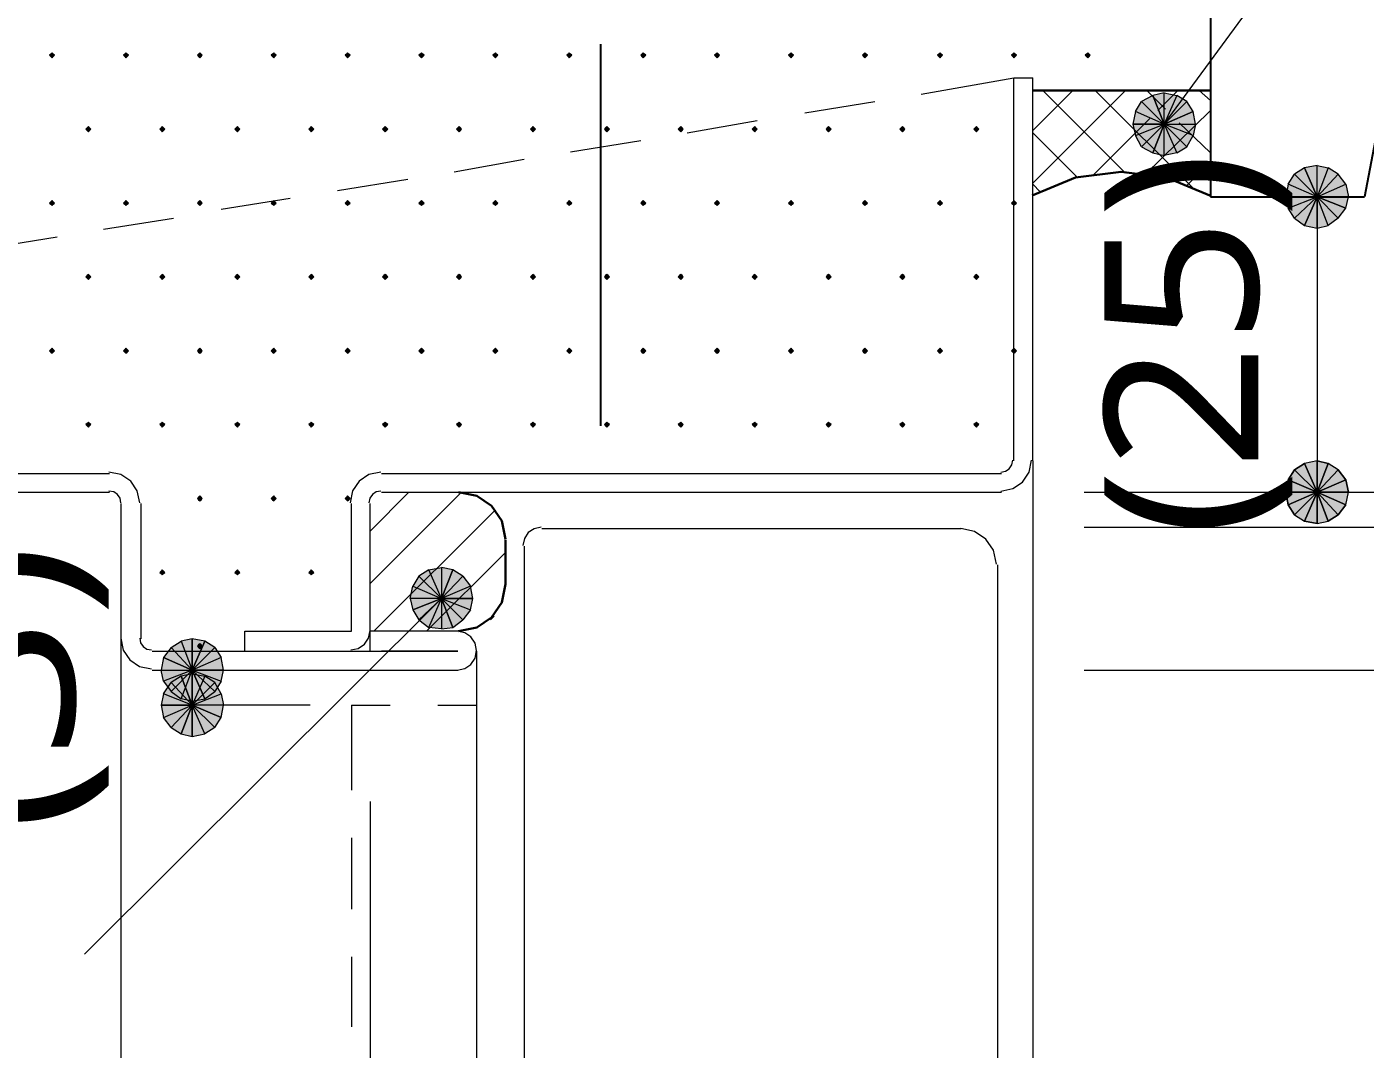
# Model space of a CAD drawing. Header units: millimetres. Extents: x 0 to 420, y 0 to 297.
# Drawn here: x 144.5 to 167.12, y 123.68 to 140.97 of the extents above; entities that cross this region are included whole.
import ezdxf
from ezdxf.enums import TextEntityAlignment as Align

# ---------------------------------------------------------------- set-up
doc = ezdxf.new("R2010")
doc.units = ezdxf.units.MM
doc.styles.add('kst32b', font='NotoSansJP-Variable.ttf')

msp = doc.modelspace()

# ---------------------------------------------------------------- hatches: boundary and pattern name
for points in [[(144.928, 140.525), (144.907, 140.504), (144.886, 140.483), (144.907, 140.462), (144.928, 140.441), (144.949, 140.462), (144.971, 140.483), (144.949, 140.504), (144.928, 140.525)], [(146.177, 140.525), (146.156, 140.504), (146.135, 140.483), (146.156, 140.462), (146.177, 140.441), (146.198, 140.462), (146.219, 140.483), (146.198, 140.504), (146.177, 140.525)], [(147.426, 140.525), (147.405, 140.504), (147.384, 140.483), (147.405, 140.462), (147.426, 140.441), (147.447, 140.462), (147.468, 140.483), (147.447, 140.504), (147.426, 140.525)], [(148.675, 140.525), (148.654, 140.504), (148.632, 140.483), (148.654, 140.462), (148.675, 140.441), (148.696, 140.462), (148.717, 140.483), (148.696, 140.504), (148.675, 140.525)], [(149.924, 140.525), (149.902, 140.504), (149.881, 140.483), (149.902, 140.462), (149.924, 140.441), (149.945, 140.462), (149.966, 140.483), (149.945, 140.504), (149.924, 140.525)], [(151.172, 140.525), (151.151, 140.504), (151.13, 140.483), (151.151, 140.462), (151.172, 140.441), (151.194, 140.462), (151.215, 140.483), (151.194, 140.504), (151.172, 140.525)], [(152.421, 140.525), (152.4, 140.504), (152.379, 140.483), (152.4, 140.462), (152.421, 140.441), (152.442, 140.462), (152.463, 140.483), (152.442, 140.504), (152.421, 140.525)], [(153.67, 140.525), (153.649, 140.504), (153.628, 140.483), (153.649, 140.462), (153.67, 140.441), (153.691, 140.462), (153.712, 140.483), (153.691, 140.504), (153.67, 140.525)], [(154.919, 140.525), (154.898, 140.504), (154.877, 140.483), (154.898, 140.462), (154.919, 140.441), (154.94, 140.462), (154.961, 140.483), (154.94, 140.504), (154.919, 140.525)], [(156.168, 140.525), (156.146, 140.504), (156.125, 140.483), (156.146, 140.462), (156.168, 140.441), (156.189, 140.462), (156.21, 140.483), (156.189, 140.504), (156.168, 140.525)], [(157.417, 140.525), (157.395, 140.504), (157.374, 140.483), (157.395, 140.462), (157.417, 140.441), (157.438, 140.462), (157.459, 140.483), (157.438, 140.504), (157.417, 140.525)], [(158.665, 140.525), (158.644, 140.504), (158.623, 140.483), (158.644, 140.462), (158.665, 140.441), (158.687, 140.462), (158.708, 140.483), (158.687, 140.504), (158.665, 140.525)], [(159.935, 140.525), (159.914, 140.504), (159.893, 140.483), (159.914, 140.462), (159.935, 140.441), (159.957, 140.462), (159.978, 140.483), (159.957, 140.504), (159.935, 140.525)], [(161.184, 140.525), (161.163, 140.504), (161.142, 140.483), (161.163, 140.462), (161.184, 140.441), (161.205, 140.462), (161.227, 140.483), (161.205, 140.504), (161.184, 140.525)], [(162.433, 140.525), (162.412, 140.504), (162.391, 140.483), (162.412, 140.462), (162.433, 140.441), (162.454, 140.462), (162.475, 140.483), (162.454, 140.504), (162.433, 140.525)], [(164.211, 139.531), (164.105, 139.7), (163.724, 139.319), (164.211, 139.531)], [(145.542, 139.277), (145.521, 139.255), (145.5, 139.234), (145.521, 139.213), (145.542, 139.192), (145.563, 139.213), (145.584, 139.234), (145.563, 139.255), (145.542, 139.277)], [(146.791, 139.277), (146.77, 139.255), (146.749, 139.234), (146.77, 139.213), (146.791, 139.192), (146.812, 139.213), (146.833, 139.234), (146.812, 139.255), (146.791, 139.277)], [(148.061, 139.277), (148.04, 139.255), (148.019, 139.234), (148.04, 139.213), (148.061, 139.192), (148.082, 139.213), (148.103, 139.234), (148.082, 139.255), (148.061, 139.277)], [(149.31, 139.277), (149.288, 139.255), (149.267, 139.234), (149.288, 139.213), (149.31, 139.192), (149.331, 139.213), (149.352, 139.234), (149.331, 139.255), (149.31, 139.277)], [(150.559, 139.277), (150.537, 139.255), (150.516, 139.234), (150.537, 139.213), (150.559, 139.192), (150.58, 139.213), (150.601, 139.234), (150.58, 139.255), (150.559, 139.277)], [(151.807, 139.277), (151.786, 139.255), (151.765, 139.234), (151.786, 139.213), (151.807, 139.192), (151.829, 139.213), (151.85, 139.234), (151.829, 139.255), (151.807, 139.277)], [(153.056, 139.277), (153.035, 139.255), (153.014, 139.234), (153.035, 139.213), (153.056, 139.192), (153.077, 139.213), (153.099, 139.234), (153.077, 139.255), (153.056, 139.277)], [(154.305, 139.277), (154.284, 139.255), (154.263, 139.234), (154.284, 139.213), (154.305, 139.192), (154.326, 139.213), (154.347, 139.234), (154.326, 139.255), (154.305, 139.277)], [(155.554, 139.277), (155.533, 139.255), (155.512, 139.234), (155.533, 139.213), (155.554, 139.192), (155.575, 139.213), (155.596, 139.234), (155.575, 139.255), (155.554, 139.277)], [(156.803, 139.277), (156.782, 139.255), (156.76, 139.234), (156.782, 139.213), (156.803, 139.192), (156.824, 139.213), (156.845, 139.234), (156.824, 139.255), (156.803, 139.277)], [(158.052, 139.277), (158.03, 139.255), (158.009, 139.234), (158.03, 139.213), (158.052, 139.192), (158.073, 139.213), (158.094, 139.234), (158.073, 139.255), (158.052, 139.277)], [(159.3, 139.277), (159.279, 139.255), (159.258, 139.234), (159.279, 139.213), (159.3, 139.192), (159.321, 139.213), (159.343, 139.234), (159.321, 139.255), (159.3, 139.277)], [(160.549, 139.277), (160.528, 139.255), (160.507, 139.234), (160.528, 139.213), (160.549, 139.192), (160.57, 139.213), (160.592, 139.234), (160.57, 139.255), (160.549, 139.277)], [(144.928, 138.028), (144.907, 138.007), (144.886, 137.985), (144.907, 137.964), (144.928, 137.943), (144.949, 137.964), (144.971, 137.985), (144.949, 138.007), (144.928, 138.028)], [(146.177, 138.028), (146.156, 138.007), (146.135, 137.985), (146.156, 137.964), (146.177, 137.943), (146.198, 137.964), (146.219, 137.985), (146.198, 138.007), (146.177, 138.028)], [(147.426, 138.028), (147.405, 138.007), (147.384, 137.985), (147.405, 137.964), (147.426, 137.943), (147.447, 137.964), (147.468, 137.985), (147.447, 138.007), (147.426, 138.028)], [(148.675, 138.028), (148.654, 138.007), (148.632, 137.985), (148.654, 137.964), (148.675, 137.943), (148.696, 137.964), (148.717, 137.985), (148.696, 138.007), (148.675, 138.028)], [(149.924, 138.028), (149.902, 138.007), (149.881, 137.985), (149.902, 137.964), (149.924, 137.943), (149.945, 137.964), (149.966, 137.985), (149.945, 138.007), (149.924, 138.028)], [(151.172, 138.028), (151.151, 138.007), (151.13, 137.985), (151.151, 137.964), (151.172, 137.943), (151.194, 137.964), (151.215, 137.985), (151.194, 138.007), (151.172, 138.028)], [(152.421, 138.028), (152.4, 138.007), (152.379, 137.985), (152.4, 137.964), (152.421, 137.943), (152.442, 137.964), (152.463, 137.985), (152.442, 138.007), (152.421, 138.028)], [(153.67, 138.028), (153.649, 138.007), (153.628, 137.985), (153.649, 137.964), (153.67, 137.943), (153.691, 137.964), (153.712, 137.985), (153.691, 138.007), (153.67, 138.028)], [(154.919, 138.028), (154.898, 138.007), (154.877, 137.985), (154.898, 137.964), (154.919, 137.943), (154.94, 137.964), (154.961, 137.985), (154.94, 138.007), (154.919, 138.028)], [(156.168, 138.028), (156.146, 138.007), (156.125, 137.985), (156.146, 137.964), (156.168, 137.943), (156.189, 137.964), (156.21, 137.985), (156.189, 138.007), (156.168, 138.028)], [(157.417, 138.028), (157.395, 138.007), (157.374, 137.985), (157.395, 137.964), (157.417, 137.943), (157.438, 137.964), (157.459, 137.985), (157.438, 138.007), (157.417, 138.028)], [(158.665, 138.028), (158.644, 138.007), (158.623, 137.985), (158.644, 137.964), (158.665, 137.943), (158.687, 137.964), (158.708, 137.985), (158.687, 138.007), (158.665, 138.028)], [(159.935, 138.028), (159.914, 138.007), (159.893, 137.985), (159.914, 137.964), (159.935, 137.943), (159.957, 137.964), (159.978, 137.985), (159.957, 138.007), (159.935, 138.028)], [(161.184, 138.028), (161.163, 138.007), (161.142, 137.985), (161.163, 137.964), (161.184, 137.943), (161.205, 137.964), (161.227, 137.985), (161.205, 138.007), (161.184, 138.028)], [(166.095, 137.604), (166.307, 137.562), (166.307, 138.091), (166.095, 137.604)], [(145.542, 136.779), (145.521, 136.758), (145.5, 136.737), (145.521, 136.715), (145.542, 136.694), (145.563, 136.715), (145.584, 136.737), (145.563, 136.758), (145.542, 136.779)], [(146.791, 136.779), (146.77, 136.758), (146.749, 136.737), (146.77, 136.715), (146.791, 136.694), (146.812, 136.715), (146.833, 136.737), (146.812, 136.758), (146.791, 136.779)], [(148.061, 136.779), (148.04, 136.758), (148.019, 136.737), (148.04, 136.715), (148.061, 136.694), (148.082, 136.715), (148.103, 136.737), (148.082, 136.758), (148.061, 136.779)], [(149.31, 136.779), (149.288, 136.758), (149.267, 136.737), (149.288, 136.715), (149.31, 136.694), (149.331, 136.715), (149.352, 136.737), (149.331, 136.758), (149.31, 136.779)], [(150.559, 136.779), (150.537, 136.758), (150.516, 136.737), (150.537, 136.715), (150.559, 136.694), (150.58, 136.715), (150.601, 136.737), (150.58, 136.758), (150.559, 136.779)], [(151.807, 136.779), (151.786, 136.758), (151.765, 136.737), (151.786, 136.715), (151.807, 136.694), (151.829, 136.715), (151.85, 136.737), (151.829, 136.758), (151.807, 136.779)], [(153.056, 136.779), (153.035, 136.758), (153.014, 136.737), (153.035, 136.715), (153.056, 136.694), (153.077, 136.715), (153.099, 136.737), (153.077, 136.758), (153.056, 136.779)], [(154.305, 136.779), (154.284, 136.758), (154.263, 136.737), (154.284, 136.715), (154.305, 136.694), (154.326, 136.715), (154.347, 136.737), (154.326, 136.758), (154.305, 136.779)], [(155.554, 136.779), (155.533, 136.758), (155.512, 136.737), (155.533, 136.715), (155.554, 136.694), (155.575, 136.715), (155.596, 136.737), (155.575, 136.758), (155.554, 136.779)], [(156.803, 136.779), (156.782, 136.758), (156.76, 136.737), (156.782, 136.715), (156.803, 136.694), (156.824, 136.715), (156.845, 136.737), (156.824, 136.758), (156.803, 136.779)], [(158.052, 136.779), (158.03, 136.758), (158.009, 136.737), (158.03, 136.715), (158.052, 136.694), (158.073, 136.715), (158.094, 136.737), (158.073, 136.758), (158.052, 136.779)], [(159.3, 136.779), (159.279, 136.758), (159.258, 136.737), (159.279, 136.715), (159.3, 136.694), (159.321, 136.715), (159.343, 136.737), (159.321, 136.758), (159.3, 136.779)], [(160.549, 136.779), (160.528, 136.758), (160.507, 136.737), (160.528, 136.715), (160.549, 136.694), (160.57, 136.715), (160.592, 136.737), (160.57, 136.758), (160.549, 136.779)], [(144.928, 135.53), (144.907, 135.509), (144.886, 135.488), (144.907, 135.467), (144.928, 135.446), (144.949, 135.467), (144.971, 135.488), (144.949, 135.509), (144.928, 135.53)], [(146.177, 135.53), (146.156, 135.509), (146.135, 135.488), (146.156, 135.467), (146.177, 135.446), (146.198, 135.467), (146.219, 135.488), (146.198, 135.509), (146.177, 135.53)], [(147.426, 135.53), (147.405, 135.509), (147.384, 135.488), (147.405, 135.467), (147.426, 135.446), (147.447, 135.467), (147.468, 135.488), (147.447, 135.509), (147.426, 135.53)], [(148.675, 135.53), (148.654, 135.509), (148.632, 135.488), (148.654, 135.467), (148.675, 135.446), (148.696, 135.467), (148.717, 135.488), (148.696, 135.509), (148.675, 135.53)], [(149.924, 135.53), (149.902, 135.509), (149.881, 135.488), (149.902, 135.467), (149.924, 135.446), (149.945, 135.467), (149.966, 135.488), (149.945, 135.509), (149.924, 135.53)], [(151.172, 135.53), (151.151, 135.509), (151.13, 135.488), (151.151, 135.467), (151.172, 135.446), (151.194, 135.467), (151.215, 135.488), (151.194, 135.509), (151.172, 135.53)], [(152.421, 135.53), (152.4, 135.509), (152.379, 135.488), (152.4, 135.467), (152.421, 135.446), (152.442, 135.467), (152.463, 135.488), (152.442, 135.509), (152.421, 135.53)], [(153.67, 135.53), (153.649, 135.509), (153.628, 135.488), (153.649, 135.467), (153.67, 135.446), (153.691, 135.467), (153.712, 135.488), (153.691, 135.509), (153.67, 135.53)], [(154.919, 135.53), (154.898, 135.509), (154.877, 135.488), (154.898, 135.467), (154.919, 135.446), (154.94, 135.467), (154.961, 135.488), (154.94, 135.509), (154.919, 135.53)], [(156.168, 135.53), (156.146, 135.509), (156.125, 135.488), (156.146, 135.467), (156.168, 135.446), (156.189, 135.467), (156.21, 135.488), (156.189, 135.509), (156.168, 135.53)], [(157.417, 135.53), (157.395, 135.509), (157.374, 135.488), (157.395, 135.467), (157.417, 135.446), (157.438, 135.467), (157.459, 135.488), (157.438, 135.509), (157.417, 135.53)], [(158.665, 135.53), (158.644, 135.509), (158.623, 135.488), (158.644, 135.467), (158.665, 135.446), (158.687, 135.467), (158.708, 135.488), (158.687, 135.509), (158.665, 135.53)], [(159.935, 135.53), (159.914, 135.509), (159.893, 135.488), (159.914, 135.467), (159.935, 135.446), (159.957, 135.467), (159.978, 135.488), (159.957, 135.509), (159.935, 135.53)], [(161.184, 135.53), (161.163, 135.509), (161.142, 135.488), (161.163, 135.467), (161.184, 135.446), (161.205, 135.467), (161.227, 135.488), (161.205, 135.509), (161.184, 135.53)], [(145.542, 134.281), (145.521, 134.26), (145.5, 134.239), (145.521, 134.218), (145.542, 134.197), (145.563, 134.218), (145.584, 134.239), (145.563, 134.26), (145.542, 134.281)], [(146.791, 134.281), (146.77, 134.26), (146.749, 134.239), (146.77, 134.218), (146.791, 134.197), (146.812, 134.218), (146.833, 134.239), (146.812, 134.26), (146.791, 134.281)], [(148.061, 134.281), (148.04, 134.26), (148.019, 134.239), (148.04, 134.218), (148.061, 134.197), (148.082, 134.218), (148.103, 134.239), (148.082, 134.26), (148.061, 134.281)], [(149.31, 134.281), (149.288, 134.26), (149.267, 134.239), (149.288, 134.218), (149.31, 134.197), (149.331, 134.218), (149.352, 134.239), (149.331, 134.26), (149.31, 134.281)], [(150.559, 134.281), (150.537, 134.26), (150.516, 134.239), (150.537, 134.218), (150.559, 134.197), (150.58, 134.218), (150.601, 134.239), (150.58, 134.26), (150.559, 134.281)], [(151.807, 134.281), (151.786, 134.26), (151.765, 134.239), (151.786, 134.218), (151.807, 134.197), (151.829, 134.218), (151.85, 134.239), (151.829, 134.26), (151.807, 134.281)], [(153.056, 134.281), (153.035, 134.26), (153.014, 134.239), (153.035, 134.218), (153.056, 134.197), (153.077, 134.218), (153.099, 134.239), (153.077, 134.26), (153.056, 134.281)], [(154.305, 134.281), (154.284, 134.26), (154.263, 134.239), (154.284, 134.218), (154.305, 134.197), (154.326, 134.218), (154.347, 134.239), (154.326, 134.26), (154.305, 134.281)], [(155.554, 134.281), (155.533, 134.26), (155.512, 134.239), (155.533, 134.218), (155.554, 134.197), (155.575, 134.218), (155.596, 134.239), (155.575, 134.26), (155.554, 134.281)], [(156.803, 134.281), (156.782, 134.26), (156.76, 134.239), (156.782, 134.218), (156.803, 134.197), (156.824, 134.218), (156.845, 134.239), (156.824, 134.26), (156.803, 134.281)], [(158.052, 134.281), (158.03, 134.26), (158.009, 134.239), (158.03, 134.218), (158.052, 134.197), (158.073, 134.218), (158.094, 134.239), (158.073, 134.26), (158.052, 134.281)], [(159.3, 134.281), (159.279, 134.26), (159.258, 134.239), (159.279, 134.218), (159.3, 134.197), (159.321, 134.218), (159.343, 134.239), (159.321, 134.26), (159.3, 134.281)], [(160.549, 134.281), (160.528, 134.26), (160.507, 134.239), (160.528, 134.218), (160.549, 134.197), (160.57, 134.218), (160.592, 134.239), (160.57, 134.26), (160.549, 134.281)], [(166.497, 133.583), (166.307, 133.625), (166.307, 133.096), (166.497, 133.583)], [(147.426, 133.033), (147.405, 133.011), (147.384, 132.99), (147.405, 132.969), (147.426, 132.948), (147.447, 132.969), (147.468, 132.99), (147.447, 133.011), (147.426, 133.033)], [(148.675, 133.033), (148.654, 133.011), (148.632, 132.99), (148.654, 132.969), (148.675, 132.948), (148.696, 132.969), (148.717, 132.99), (148.696, 133.011), (148.675, 133.033)], [(149.924, 133.033), (149.902, 133.011), (149.881, 132.99), (149.902, 132.969), (149.924, 132.948), (149.945, 132.969), (149.966, 132.99), (149.945, 133.011), (149.924, 133.033)], [(166.095, 132.609), (166.307, 132.567), (166.307, 133.096), (166.095, 132.609)], [(146.791, 131.784), (146.77, 131.762), (146.749, 131.741), (146.77, 131.72), (146.791, 131.699), (146.812, 131.72), (146.833, 131.741), (146.812, 131.762), (146.791, 131.784)], [(148.061, 131.784), (148.04, 131.762), (148.019, 131.741), (148.04, 131.72), (148.061, 131.699), (148.082, 131.72), (148.103, 131.741), (148.082, 131.762), (148.061, 131.784)], [(149.31, 131.784), (149.288, 131.762), (149.267, 131.741), (149.288, 131.72), (149.31, 131.699), (149.331, 131.72), (149.352, 131.741), (149.331, 131.762), (149.31, 131.784)], [(151.024, 131.106), (151.13, 130.937), (151.511, 131.297), (151.024, 131.106)], [(147.511, 130.577), (147.299, 130.619), (147.299, 130.09), (147.511, 130.577)], [(147.426, 130.535), (147.405, 130.514), (147.384, 130.492), (147.405, 130.471), (147.426, 130.45), (147.447, 130.471), (147.468, 130.492), (147.447, 130.514), (147.426, 130.535)], [(147.108, 129.011), (147.299, 128.968), (147.299, 129.498), (147.108, 129.011)]]:
    msp.add_hatch(color=7).paths.add_polyline_path(points)
h = msp.add_hatch(color=7)
h.paths.add_polyline_path([(163.534, 139.806), (163.343, 139.7), (163.724, 139.319), (163.534, 139.806)])
h.paths.add_polyline_path([(163.343, 139.7), (163.724, 139.319), (163.237, 139.531), (163.343, 139.7)])
h.paths.add_polyline_path([(163.724, 139.319), (163.237, 139.531), (163.195, 139.319), (163.724, 139.319)])
h = msp.add_hatch(color=7)
h.paths.add_polyline_path([(164.105, 139.7), (163.936, 139.806), (163.724, 139.319), (164.105, 139.7)])
h.paths.add_polyline_path([(163.936, 139.806), (163.724, 139.319), (163.724, 139.848), (163.936, 139.806)])
h.paths.add_polyline_path([(163.724, 139.319), (163.724, 139.848), (163.534, 139.806), (163.724, 139.319)])
h = msp.add_hatch(color=7)
h.paths.add_polyline_path([(164.105, 138.938), (164.211, 139.129), (163.724, 139.319), (164.105, 138.938)])
h.paths.add_polyline_path([(164.211, 139.129), (163.724, 139.319), (164.253, 139.319), (164.211, 139.129)])
h.paths.add_polyline_path([(163.724, 139.319), (164.253, 139.319), (164.211, 139.531), (163.724, 139.319)])
h = msp.add_hatch(color=7)
h.paths.add_polyline_path([(163.195, 139.319), (163.237, 139.129), (163.724, 139.319), (163.195, 139.319)])
h.paths.add_polyline_path([(163.237, 139.129), (163.724, 139.319), (163.343, 138.938), (163.237, 139.129)])
h.paths.add_polyline_path([(163.724, 139.319), (163.343, 138.938), (163.534, 138.832), (163.724, 139.319)])
h = msp.add_hatch(color=7)
h.paths.add_polyline_path([(163.534, 138.832), (163.724, 138.79), (163.724, 139.319), (163.534, 138.832)])
h.paths.add_polyline_path([(163.724, 138.79), (163.724, 139.319), (163.936, 138.832), (163.724, 138.79)])
h.paths.add_polyline_path([(163.724, 139.319), (163.936, 138.832), (164.105, 138.938), (163.724, 139.319)])
h = msp.add_hatch(color=7)
h.paths.add_polyline_path([(166.095, 138.578), (165.926, 138.472), (166.307, 138.091), (166.095, 138.578)])
h.paths.add_polyline_path([(165.926, 138.472), (166.307, 138.091), (165.82, 138.303), (165.926, 138.472)])
h.paths.add_polyline_path([(166.307, 138.091), (165.82, 138.303), (165.777, 138.091), (166.307, 138.091)])
h = msp.add_hatch(color=7)
h.paths.add_polyline_path([(166.666, 138.472), (166.497, 138.578), (166.307, 138.091), (166.666, 138.472)])
h.paths.add_polyline_path([(166.497, 138.578), (166.307, 138.091), (166.307, 138.621), (166.497, 138.578)])
h.paths.add_polyline_path([(166.307, 138.091), (166.307, 138.621), (166.095, 138.578), (166.307, 138.091)])
h = msp.add_hatch(color=7)
h.paths.add_polyline_path([(166.793, 137.901), (166.836, 138.091), (166.307, 138.091), (166.793, 137.901)])
h.paths.add_polyline_path([(166.836, 138.091), (166.307, 138.091), (166.793, 138.303), (166.836, 138.091)])
h.paths.add_polyline_path([(166.307, 138.091), (166.793, 138.303), (166.666, 138.472), (166.307, 138.091)])
h = msp.add_hatch(color=7)
h.paths.add_polyline_path([(165.777, 138.091), (165.82, 137.901), (166.307, 138.091), (165.777, 138.091)])
h.paths.add_polyline_path([(165.82, 137.901), (166.307, 138.091), (165.926, 137.731), (165.82, 137.901)])
h.paths.add_polyline_path([(166.307, 138.091), (165.926, 137.731), (166.095, 137.604), (166.307, 138.091)])
h = msp.add_hatch(color=7)
h.paths.add_polyline_path([(166.307, 137.562), (166.497, 137.604), (166.307, 138.091), (166.307, 137.562)])
h.paths.add_polyline_path([(166.497, 137.604), (166.307, 138.091), (166.666, 137.731), (166.497, 137.604)])
h.paths.add_polyline_path([(166.307, 138.091), (166.666, 137.731), (166.793, 137.901), (166.307, 138.091)])
h = msp.add_hatch(color=7)
h.paths.add_polyline_path([(166.095, 133.583), (165.926, 133.477), (166.307, 133.096), (166.095, 133.583)])
h.paths.add_polyline_path([(165.926, 133.477), (166.307, 133.096), (165.82, 133.308), (165.926, 133.477)])
h.paths.add_polyline_path([(166.307, 133.096), (165.82, 133.308), (165.777, 133.096), (166.307, 133.096)])
h = msp.add_hatch(color=7)
h.paths.add_polyline_path([(166.307, 133.625), (166.095, 133.583), (166.307, 133.096), (166.307, 133.625)])
h.paths.add_polyline_path([(166.095, 133.583), (166.307, 133.096), (165.926, 133.477), (166.095, 133.583)])
h.paths.add_polyline_path([(166.307, 133.096), (165.926, 133.477), (165.82, 133.308), (166.307, 133.096)])
h = msp.add_hatch(color=7)
h.paths.add_polyline_path([(166.666, 133.477), (166.497, 133.583), (166.307, 133.096), (166.666, 133.477)])
h.paths.add_polyline_path([(166.497, 133.583), (166.307, 133.096), (166.307, 133.625), (166.497, 133.583)])
h.paths.add_polyline_path([(166.307, 133.096), (166.307, 133.625), (166.095, 133.583), (166.307, 133.096)])
h = msp.add_hatch(color=7)
h.paths.add_polyline_path([(166.836, 133.096), (166.793, 133.308), (166.307, 133.096), (166.836, 133.096)])
h.paths.add_polyline_path([(166.793, 133.308), (166.307, 133.096), (166.666, 133.477), (166.793, 133.308)])
h.paths.add_polyline_path([(166.307, 133.096), (166.666, 133.477), (166.497, 133.583), (166.307, 133.096)])
h = msp.add_hatch(color=7)
h.paths.add_polyline_path([(166.793, 132.884), (166.836, 133.096), (166.307, 133.096), (166.793, 132.884)])
h.paths.add_polyline_path([(166.836, 133.096), (166.307, 133.096), (166.793, 133.308), (166.836, 133.096)])
h.paths.add_polyline_path([(166.307, 133.096), (166.793, 133.308), (166.666, 133.477), (166.307, 133.096)])
h = msp.add_hatch(color=7)
h.paths.add_polyline_path([(165.82, 133.308), (165.777, 133.096), (166.307, 133.096), (165.82, 133.308)])
h.paths.add_polyline_path([(165.777, 133.096), (166.307, 133.096), (165.82, 132.884), (165.777, 133.096)])
h.paths.add_polyline_path([(166.307, 133.096), (165.82, 132.884), (165.926, 132.715), (166.307, 133.096)])
h = msp.add_hatch(color=7)
h.paths.add_polyline_path([(165.777, 133.096), (165.82, 132.884), (166.307, 133.096), (165.777, 133.096)])
h.paths.add_polyline_path([(165.82, 132.884), (166.307, 133.096), (165.926, 132.715), (165.82, 132.884)])
h.paths.add_polyline_path([(166.307, 133.096), (165.926, 132.715), (166.095, 132.609), (166.307, 133.096)])
h = msp.add_hatch(color=7)
h.paths.add_polyline_path([(165.926, 132.715), (166.095, 132.609), (166.307, 133.096), (165.926, 132.715)])
h.paths.add_polyline_path([(166.095, 132.609), (166.307, 133.096), (166.307, 132.567), (166.095, 132.609)])
h.paths.add_polyline_path([(166.307, 133.096), (166.307, 132.567), (166.497, 132.609), (166.307, 133.096)])
h = msp.add_hatch(color=7)
h.paths.add_polyline_path([(166.307, 132.567), (166.497, 132.609), (166.307, 133.096), (166.307, 132.567)])
h.paths.add_polyline_path([(166.497, 132.609), (166.307, 133.096), (166.666, 132.715), (166.497, 132.609)])
h.paths.add_polyline_path([(166.307, 133.096), (166.666, 132.715), (166.793, 132.884), (166.307, 133.096)])
h = msp.add_hatch(color=7)
h.paths.add_polyline_path([(166.497, 132.609), (166.666, 132.715), (166.307, 133.096), (166.497, 132.609)])
h.paths.add_polyline_path([(166.666, 132.715), (166.307, 133.096), (166.793, 132.884), (166.666, 132.715)])
h.paths.add_polyline_path([(166.307, 133.096), (166.793, 132.884), (166.836, 133.096), (166.307, 133.096)])
h = msp.add_hatch(color=7)
h.paths.add_polyline_path([(151.13, 131.678), (151.024, 131.508), (151.511, 131.297), (151.13, 131.678)])
h.paths.add_polyline_path([(151.024, 131.508), (151.511, 131.297), (150.982, 131.297), (151.024, 131.508)])
h.paths.add_polyline_path([(151.511, 131.297), (150.982, 131.297), (151.024, 131.106), (151.511, 131.297)])
h = msp.add_hatch(color=7)
h.paths.add_polyline_path([(151.702, 131.784), (151.511, 131.826), (151.511, 131.297), (151.702, 131.784)])
h.paths.add_polyline_path([(151.511, 131.826), (151.511, 131.297), (151.299, 131.784), (151.511, 131.826)])
h.paths.add_polyline_path([(151.511, 131.297), (151.299, 131.784), (151.13, 131.678), (151.511, 131.297)])
h = msp.add_hatch(color=7)
h.paths.add_polyline_path([(152.04, 131.297), (151.998, 131.508), (151.511, 131.297), (152.04, 131.297)])
h.paths.add_polyline_path([(151.998, 131.508), (151.511, 131.297), (151.871, 131.678), (151.998, 131.508)])
h.paths.add_polyline_path([(151.511, 131.297), (151.871, 131.678), (151.702, 131.784), (151.511, 131.297)])
h = msp.add_hatch(color=7)
h.paths.add_polyline_path([(151.13, 130.937), (151.299, 130.81), (151.511, 131.297), (151.13, 130.937)])
h.paths.add_polyline_path([(151.299, 130.81), (151.511, 131.297), (151.511, 130.789), (151.299, 130.81)])
h.paths.add_polyline_path([(151.511, 131.297), (151.511, 130.789), (151.702, 130.81), (151.511, 131.297)])
h = msp.add_hatch(color=7)
h.paths.add_polyline_path([(151.702, 130.81), (151.871, 130.937), (151.511, 131.297), (151.702, 130.81)])
h.paths.add_polyline_path([(151.871, 130.937), (151.511, 131.297), (151.998, 131.106), (151.871, 130.937)])
h.paths.add_polyline_path([(151.511, 131.297), (151.998, 131.106), (152.04, 131.297), (151.511, 131.297)])
h = msp.add_hatch(color=7)
h.paths.add_polyline_path([(147.299, 130.619), (147.108, 130.577), (147.299, 130.09), (147.299, 130.619)])
h.paths.add_polyline_path([(147.108, 130.577), (147.299, 130.09), (146.939, 130.471), (147.108, 130.577)])
h.paths.add_polyline_path([(147.299, 130.09), (146.939, 130.471), (146.812, 130.302), (147.299, 130.09)])
h = msp.add_hatch(color=7)
h.paths.add_polyline_path([(147.828, 130.09), (147.786, 130.302), (147.299, 130.09), (147.828, 130.09)])
h.paths.add_polyline_path([(147.786, 130.302), (147.299, 130.09), (147.68, 130.471), (147.786, 130.302)])
h.paths.add_polyline_path([(147.299, 130.09), (147.68, 130.471), (147.511, 130.577), (147.299, 130.09)])
h = msp.add_hatch(color=7)
h.paths.add_polyline_path([(146.812, 130.302), (146.77, 130.09), (147.299, 130.09), (146.812, 130.302)])
h.paths.add_polyline_path([(146.77, 130.09), (147.299, 130.09), (146.812, 129.9), (146.77, 130.09)])
h.paths.add_polyline_path([(147.299, 130.09), (146.812, 129.9), (146.939, 129.73), (147.299, 130.09)])
h = msp.add_hatch(color=7)
h.paths.add_polyline_path([(146.939, 129.73), (147.108, 129.604), (147.299, 130.09), (146.939, 129.73)])
h.paths.add_polyline_path([(147.108, 129.604), (147.299, 130.09), (147.299, 129.561), (147.108, 129.604)])
h.paths.add_polyline_path([(147.299, 130.09), (147.299, 129.561), (147.511, 129.604), (147.299, 130.09)])
h = msp.add_hatch(color=7)
h.paths.add_polyline_path([(147.511, 129.604), (147.68, 129.73), (147.299, 130.09), (147.511, 129.604)])
h.paths.add_polyline_path([(147.68, 129.73), (147.299, 130.09), (147.786, 129.9), (147.68, 129.73)])
h.paths.add_polyline_path([(147.299, 130.09), (147.786, 129.9), (147.828, 130.09), (147.299, 130.09)])
h = msp.add_hatch(color=7)
h.paths.add_polyline_path([(147.108, 129.984), (146.939, 129.879), (147.299, 129.498), (147.108, 129.984)])
h.paths.add_polyline_path([(146.939, 129.879), (147.299, 129.498), (146.812, 129.688), (146.939, 129.879)])
h.paths.add_polyline_path([(147.299, 129.498), (146.812, 129.688), (146.77, 129.498), (147.299, 129.498)])
h = msp.add_hatch(color=7)
h.paths.add_polyline_path([(147.68, 129.879), (147.511, 129.984), (147.299, 129.498), (147.68, 129.879)])
h.paths.add_polyline_path([(147.511, 129.984), (147.299, 129.498), (147.299, 130.027), (147.511, 129.984)])
h.paths.add_polyline_path([(147.299, 129.498), (147.299, 130.027), (147.108, 129.984), (147.299, 129.498)])
h = msp.add_hatch(color=7)
h.paths.add_polyline_path([(147.786, 129.286), (147.828, 129.498), (147.299, 129.498), (147.786, 129.286)])
h.paths.add_polyline_path([(147.828, 129.498), (147.299, 129.498), (147.786, 129.688), (147.828, 129.498)])
h.paths.add_polyline_path([(147.299, 129.498), (147.786, 129.688), (147.68, 129.879), (147.299, 129.498)])
h = msp.add_hatch(color=7)
h.paths.add_polyline_path([(146.77, 129.498), (146.812, 129.286), (147.299, 129.498), (146.77, 129.498)])
h.paths.add_polyline_path([(146.812, 129.286), (147.299, 129.498), (146.939, 129.117), (146.812, 129.286)])
h.paths.add_polyline_path([(147.299, 129.498), (146.939, 129.117), (147.108, 129.011), (147.299, 129.498)])
h = msp.add_hatch(color=7)
h.paths.add_polyline_path([(147.299, 128.968), (147.511, 129.011), (147.299, 129.498), (147.299, 128.968)])
h.paths.add_polyline_path([(147.511, 129.011), (147.299, 129.498), (147.68, 129.117), (147.511, 129.011)])
h.paths.add_polyline_path([(147.299, 129.498), (147.68, 129.117), (147.786, 129.286), (147.299, 129.498)])

# ---------------------------------------------------------------- linework, layer by layer
at = {"lineweight": 25}
for points in [[(164.507, 144.103), (164.507, 138.091)], [(154.199, 140.674), (154.199, 134.218)], [(167.492, 140.102), (167.111, 138.091)], [(164.507, 138.091), (167.111, 138.091)]]:
    msp.add_lwpolyline(points, dxfattribs=at)
at = {"lineweight": 13}
for points in [[(163.724, 139.319), (165.82, 142.176)], [(159.618, 139.827), (161.184, 140.102)], [(161.184, 133.625), (161.184, 140.102)], [(161.184, 140.102), (161.502, 140.102)], [(161.502, 133.625), (161.502, 140.102)], [(161.502, 139.213), (162.179, 139.89)], [(161.502, 138.324), (163.068, 139.89)], [(163.068, 138.493), (161.671, 139.89)], [(164.211, 138.239), (162.56, 139.89)], [(163.745, 139.573), (163.428, 139.89)], [(163.618, 139.552), (163.957, 139.89)], [(164.507, 139.721), (164.317, 139.89)], [(157.649, 139.509), (158.835, 139.7)], [(155.66, 139.171), (156.845, 139.383)], [(162.518, 138.451), (163.491, 139.425)], [(163.407, 138.472), (164.507, 139.552)], [(164.507, 138.832), (163.978, 139.34)], [(162.264, 138.409), (161.502, 139.171)], [(153.691, 138.853), (154.877, 139.044)], [(151.723, 138.515), (152.908, 138.726)], [(164.105, 138.282), (164.507, 138.684)], [(149.754, 138.197), (150.94, 138.388)], [(161.629, 138.176), (161.502, 138.303)], [(147.786, 137.88), (148.95, 138.07)], [(166.307, 138.091), (166.307, 133.096)], [(145.796, 137.541), (146.981, 137.731)], [(143.828, 137.223), (145.013, 137.414)], [(160.962, 133.435), (161.04, 133.45), (161.104, 133.494), (161.147, 133.557), (161.163, 133.636)], [(160.962, 133.117), (161.164, 133.158), (161.329, 133.269), (161.44, 133.434), (161.481, 133.636)], [(161.502, 133.625), (161.502, 102.891)], [(138.028, 133.413), (145.902, 133.413)], [(146.41, 132.916), (146.369, 133.118), (146.258, 133.283), (146.093, 133.394), (145.891, 133.435)], [(150.484, 133.435), (150.283, 133.394), (150.118, 133.283), (150.007, 133.118), (149.966, 132.916)], [(150.495, 133.413), (160.972, 133.413)], [(138.028, 133.096), (145.902, 133.096)], [(146.092, 132.916), (146.077, 132.994), (146.033, 133.058), (145.97, 133.101), (145.891, 133.117)], [(150.484, 133.117), (150.406, 133.101), (150.342, 133.058), (150.299, 132.994), (150.283, 132.916)], [(150.304, 132.44), (150.961, 133.096)], [(150.304, 131.551), (151.85, 133.096)], [(150.495, 133.096), (160.972, 133.096)], [(162.37, 133.096), (183.705, 133.096)], [(166.307, 133.096), (166.349, 133.096)], [(146.092, 132.905), (146.092, 130.619)], [(146.431, 132.905), (146.431, 130.619)], [(149.987, 130.746), (149.987, 132.905)], [(150.304, 130.408), (150.304, 132.905)], [(150.368, 130.746), (152.421, 132.8)], [(153.194, 132.503), (153.074, 132.479), (152.977, 132.413), (152.911, 132.316), (152.887, 132.196)], [(153.204, 132.482), (156.993, 132.482), (160.295, 132.482)], [(160.888, 131.879), (160.84, 132.114), (160.711, 132.305), (160.519, 132.435), (160.285, 132.482)], [(162.37, 132.503), (179.536, 132.503)], [(152.908, 132.186), (152.908, 115.104)], [(151.257, 130.746), (152.591, 132.08)], [(160.909, 131.868), (160.909, 102.891)], [(151.511, 131.297), (145.479, 125.285)], [(152.337, 130.937), (152.4, 131)], [(148.188, 130.408), (148.188, 130.746), (149.987, 130.746)], [(149.976, 130.429), (150.104, 130.455), (150.208, 130.525), (150.279, 130.629), (150.304, 130.757)], [(151.786, 130.746), (150.304, 130.746)], [(151.776, 130.09), (151.903, 130.116), (152.008, 130.186), (152.078, 130.291), (152.104, 130.418), (152.078, 130.546), (152.008, 130.65), (151.903, 130.721), (151.776, 130.746)], [(146.092, 130.63), (146.133, 130.428), (146.244, 130.263), (146.409, 130.152), (146.611, 130.111)], [(146.092, 130.619), (146.092, 102.891)], [(146.41, 130.63), (146.426, 130.552), (146.469, 130.488), (146.533, 130.445), (146.611, 130.429)], [(146.621, 130.408), (151.786, 130.408)], [(151.786, 130.408), (150.495, 130.408)], [(152.104, 130.408), (152.104, 115.104)], [(146.621, 130.09), (151.786, 130.09)], [(147.299, 130.09), (147.299, 129.498)], [(162.37, 130.09), (183.705, 130.09)], [(149.288, 129.498), (147.257, 129.498)], [(149.987, 129.498), (149.987, 128.058)], [(149.987, 129.498), (150.643, 129.498)], [(151.447, 129.498), (152.104, 129.498)], [(150.304, 127.868), (150.304, 115.718)], [(149.987, 127.254), (149.987, 126.047)], [(149.987, 125.243), (149.987, 124.058)]]:
    msp.add_lwpolyline(points, dxfattribs=at)
at = {"lineweight": 0}
for points in [[(144.928, 140.525), (144.907, 140.504), (144.886, 140.483), (144.907, 140.462), (144.928, 140.441), (144.949, 140.462), (144.971, 140.483), (144.949, 140.504)], [(146.177, 140.525), (146.156, 140.504), (146.135, 140.483), (146.156, 140.462), (146.177, 140.441), (146.198, 140.462), (146.219, 140.483), (146.198, 140.504)], [(147.426, 140.525), (147.405, 140.504), (147.384, 140.483), (147.405, 140.462), (147.426, 140.441), (147.447, 140.462), (147.468, 140.483), (147.447, 140.504)], [(148.675, 140.525), (148.654, 140.504), (148.632, 140.483), (148.654, 140.462), (148.675, 140.441), (148.696, 140.462), (148.717, 140.483), (148.696, 140.504)], [(149.924, 140.525), (149.902, 140.504), (149.881, 140.483), (149.902, 140.462), (149.924, 140.441), (149.945, 140.462), (149.966, 140.483), (149.945, 140.504)], [(151.172, 140.525), (151.151, 140.504), (151.13, 140.483), (151.151, 140.462), (151.172, 140.441), (151.194, 140.462), (151.215, 140.483), (151.194, 140.504)], [(152.421, 140.525), (152.4, 140.504), (152.379, 140.483), (152.4, 140.462), (152.421, 140.441), (152.442, 140.462), (152.463, 140.483), (152.442, 140.504)], [(153.67, 140.525), (153.649, 140.504), (153.628, 140.483), (153.649, 140.462), (153.67, 140.441), (153.691, 140.462), (153.712, 140.483), (153.691, 140.504)], [(154.919, 140.525), (154.898, 140.504), (154.877, 140.483), (154.898, 140.462), (154.919, 140.441), (154.94, 140.462), (154.961, 140.483), (154.94, 140.504)], [(156.168, 140.525), (156.146, 140.504), (156.125, 140.483), (156.146, 140.462), (156.168, 140.441), (156.189, 140.462), (156.21, 140.483), (156.189, 140.504)], [(157.417, 140.525), (157.395, 140.504), (157.374, 140.483), (157.395, 140.462), (157.417, 140.441), (157.438, 140.462), (157.459, 140.483), (157.438, 140.504)], [(158.665, 140.525), (158.644, 140.504), (158.623, 140.483), (158.644, 140.462), (158.665, 140.441), (158.687, 140.462), (158.708, 140.483), (158.687, 140.504)], [(159.935, 140.525), (159.914, 140.504), (159.893, 140.483), (159.914, 140.462), (159.935, 140.441), (159.957, 140.462), (159.978, 140.483), (159.957, 140.504)], [(161.184, 140.525), (161.163, 140.504), (161.142, 140.483), (161.163, 140.462), (161.184, 140.441), (161.205, 140.462), (161.227, 140.483), (161.205, 140.504)], [(162.433, 140.525), (162.412, 140.504), (162.391, 140.483), (162.412, 140.462), (162.433, 140.441), (162.454, 140.462), (162.475, 140.483), (162.454, 140.504)], [(163.534, 139.806), (163.343, 139.7), (163.724, 139.319)], [(163.724, 139.319), (163.724, 139.848), (163.534, 139.806)], [(163.936, 139.806), (163.724, 139.319), (163.724, 139.848)], [(164.105, 139.7), (163.936, 139.806), (163.724, 139.319)], [(163.343, 139.7), (163.724, 139.319), (163.237, 139.531)], [(164.211, 139.531), (164.105, 139.7), (163.724, 139.319)], [(163.724, 139.319), (163.237, 139.531), (163.195, 139.319)], [(163.724, 139.319), (164.253, 139.319), (164.211, 139.531)], [(145.542, 139.277), (145.521, 139.255), (145.5, 139.234), (145.521, 139.213), (145.542, 139.192), (145.563, 139.213), (145.584, 139.234), (145.563, 139.255)], [(146.791, 139.277), (146.77, 139.255), (146.749, 139.234), (146.77, 139.213), (146.791, 139.192), (146.812, 139.213), (146.833, 139.234), (146.812, 139.255)], [(148.061, 139.277), (148.04, 139.255), (148.019, 139.234), (148.04, 139.213), (148.061, 139.192), (148.082, 139.213), (148.103, 139.234), (148.082, 139.255)], [(149.31, 139.277), (149.288, 139.255), (149.267, 139.234), (149.288, 139.213), (149.31, 139.192), (149.331, 139.213), (149.352, 139.234), (149.331, 139.255)], [(150.559, 139.277), (150.537, 139.255), (150.516, 139.234), (150.537, 139.213), (150.559, 139.192), (150.58, 139.213), (150.601, 139.234), (150.58, 139.255)], [(151.807, 139.277), (151.786, 139.255), (151.765, 139.234), (151.786, 139.213), (151.807, 139.192), (151.829, 139.213), (151.85, 139.234), (151.829, 139.255)], [(153.056, 139.277), (153.035, 139.255), (153.014, 139.234), (153.035, 139.213), (153.056, 139.192), (153.077, 139.213), (153.099, 139.234), (153.077, 139.255)], [(154.305, 139.277), (154.284, 139.255), (154.263, 139.234), (154.284, 139.213), (154.305, 139.192), (154.326, 139.213), (154.347, 139.234), (154.326, 139.255)], [(155.554, 139.277), (155.533, 139.255), (155.512, 139.234), (155.533, 139.213), (155.554, 139.192), (155.575, 139.213), (155.596, 139.234), (155.575, 139.255)], [(156.803, 139.277), (156.782, 139.255), (156.76, 139.234), (156.782, 139.213), (156.803, 139.192), (156.824, 139.213), (156.845, 139.234), (156.824, 139.255)], [(158.052, 139.277), (158.03, 139.255), (158.009, 139.234), (158.03, 139.213), (158.052, 139.192), (158.073, 139.213), (158.094, 139.234), (158.073, 139.255)], [(159.3, 139.277), (159.279, 139.255), (159.258, 139.234), (159.279, 139.213), (159.3, 139.192), (159.321, 139.213), (159.343, 139.234), (159.321, 139.255)], [(160.549, 139.277), (160.528, 139.255), (160.507, 139.234), (160.528, 139.213), (160.549, 139.192), (160.57, 139.213), (160.592, 139.234), (160.57, 139.255)], [(163.195, 139.319), (163.237, 139.129), (163.724, 139.319)], [(163.237, 139.129), (163.724, 139.319), (163.343, 138.938)], [(163.724, 139.319), (163.343, 138.938), (163.534, 138.832)], [(163.534, 138.832), (163.724, 138.79), (163.724, 139.319)], [(163.724, 138.79), (163.724, 139.319), (163.936, 138.832)], [(163.724, 139.319), (163.936, 138.832), (164.105, 138.938)], [(164.105, 138.938), (164.211, 139.129), (163.724, 139.319)], [(164.211, 139.129), (163.724, 139.319), (164.253, 139.319)], [(165.926, 138.472), (166.307, 138.091), (165.82, 138.303)], [(166.095, 138.578), (165.926, 138.472), (166.307, 138.091)], [(166.307, 138.091), (166.307, 138.621), (166.095, 138.578)], [(166.497, 138.578), (166.307, 138.091), (166.307, 138.621)], [(166.666, 138.472), (166.497, 138.578), (166.307, 138.091)], [(166.307, 138.091), (166.793, 138.303), (166.666, 138.472)], [(166.307, 138.091), (165.82, 138.303), (165.777, 138.091)], [(166.836, 138.091), (166.307, 138.091), (166.793, 138.303)], [(144.928, 138.028), (144.907, 138.007), (144.886, 137.985), (144.907, 137.964), (144.928, 137.943), (144.949, 137.964), (144.971, 137.985), (144.949, 138.007)], [(146.177, 138.028), (146.156, 138.007), (146.135, 137.985), (146.156, 137.964), (146.177, 137.943), (146.198, 137.964), (146.219, 137.985), (146.198, 138.007)], [(147.426, 138.028), (147.405, 138.007), (147.384, 137.985), (147.405, 137.964), (147.426, 137.943), (147.447, 137.964), (147.468, 137.985), (147.447, 138.007)], [(148.675, 138.028), (148.654, 138.007), (148.632, 137.985), (148.654, 137.964), (148.675, 137.943), (148.696, 137.964), (148.717, 137.985), (148.696, 138.007)], [(149.924, 138.028), (149.902, 138.007), (149.881, 137.985), (149.902, 137.964), (149.924, 137.943), (149.945, 137.964), (149.966, 137.985), (149.945, 138.007)], [(151.172, 138.028), (151.151, 138.007), (151.13, 137.985), (151.151, 137.964), (151.172, 137.943), (151.194, 137.964), (151.215, 137.985), (151.194, 138.007)], [(152.421, 138.028), (152.4, 138.007), (152.379, 137.985), (152.4, 137.964), (152.421, 137.943), (152.442, 137.964), (152.463, 137.985), (152.442, 138.007)], [(153.67, 138.028), (153.649, 138.007), (153.628, 137.985), (153.649, 137.964), (153.67, 137.943), (153.691, 137.964), (153.712, 137.985), (153.691, 138.007)], [(154.919, 138.028), (154.898, 138.007), (154.877, 137.985), (154.898, 137.964), (154.919, 137.943), (154.94, 137.964), (154.961, 137.985), (154.94, 138.007)], [(156.168, 138.028), (156.146, 138.007), (156.125, 137.985), (156.146, 137.964), (156.168, 137.943), (156.189, 137.964), (156.21, 137.985), (156.189, 138.007)], [(157.417, 138.028), (157.395, 138.007), (157.374, 137.985), (157.395, 137.964), (157.417, 137.943), (157.438, 137.964), (157.459, 137.985), (157.438, 138.007)], [(158.665, 138.028), (158.644, 138.007), (158.623, 137.985), (158.644, 137.964), (158.665, 137.943), (158.687, 137.964), (158.708, 137.985), (158.687, 138.007)], [(159.935, 138.028), (159.914, 138.007), (159.893, 137.985), (159.914, 137.964), (159.935, 137.943), (159.957, 137.964), (159.978, 137.985), (159.957, 138.007)], [(161.184, 138.028), (161.163, 138.007), (161.142, 137.985), (161.163, 137.964), (161.184, 137.943), (161.205, 137.964), (161.227, 137.985), (161.205, 138.007)], [(165.777, 138.091), (165.82, 137.901), (166.307, 138.091)], [(165.82, 137.901), (166.307, 138.091), (165.926, 137.731)], [(166.307, 138.091), (165.926, 137.731), (166.095, 137.604)], [(166.095, 137.604), (166.307, 137.562), (166.307, 138.091)], [(166.307, 137.562), (166.497, 137.604), (166.307, 138.091)], [(166.497, 137.604), (166.307, 138.091), (166.666, 137.731)], [(166.307, 138.091), (166.666, 137.731), (166.793, 137.901)], [(166.793, 137.901), (166.836, 138.091), (166.307, 138.091)], [(145.542, 136.779), (145.521, 136.758), (145.5, 136.737), (145.521, 136.715), (145.542, 136.694), (145.563, 136.715), (145.584, 136.737), (145.563, 136.758)], [(146.791, 136.779), (146.77, 136.758), (146.749, 136.737), (146.77, 136.715), (146.791, 136.694), (146.812, 136.715), (146.833, 136.737), (146.812, 136.758)], [(148.061, 136.779), (148.04, 136.758), (148.019, 136.737), (148.04, 136.715), (148.061, 136.694), (148.082, 136.715), (148.103, 136.737), (148.082, 136.758)], [(149.31, 136.779), (149.288, 136.758), (149.267, 136.737), (149.288, 136.715), (149.31, 136.694), (149.331, 136.715), (149.352, 136.737), (149.331, 136.758)], [(150.559, 136.779), (150.537, 136.758), (150.516, 136.737), (150.537, 136.715), (150.559, 136.694), (150.58, 136.715), (150.601, 136.737), (150.58, 136.758)], [(151.807, 136.779), (151.786, 136.758), (151.765, 136.737), (151.786, 136.715), (151.807, 136.694), (151.829, 136.715), (151.85, 136.737), (151.829, 136.758)], [(153.056, 136.779), (153.035, 136.758), (153.014, 136.737), (153.035, 136.715), (153.056, 136.694), (153.077, 136.715), (153.099, 136.737), (153.077, 136.758)], [(154.305, 136.779), (154.284, 136.758), (154.263, 136.737), (154.284, 136.715), (154.305, 136.694), (154.326, 136.715), (154.347, 136.737), (154.326, 136.758)], [(155.554, 136.779), (155.533, 136.758), (155.512, 136.737), (155.533, 136.715), (155.554, 136.694), (155.575, 136.715), (155.596, 136.737), (155.575, 136.758)], [(156.803, 136.779), (156.782, 136.758), (156.76, 136.737), (156.782, 136.715), (156.803, 136.694), (156.824, 136.715), (156.845, 136.737), (156.824, 136.758)], [(158.052, 136.779), (158.03, 136.758), (158.009, 136.737), (158.03, 136.715), (158.052, 136.694), (158.073, 136.715), (158.094, 136.737), (158.073, 136.758)], [(159.3, 136.779), (159.279, 136.758), (159.258, 136.737), (159.279, 136.715), (159.3, 136.694), (159.321, 136.715), (159.343, 136.737), (159.321, 136.758)], [(160.549, 136.779), (160.528, 136.758), (160.507, 136.737), (160.528, 136.715), (160.549, 136.694), (160.57, 136.715), (160.592, 136.737), (160.57, 136.758)], [(144.928, 135.53), (144.907, 135.509), (144.886, 135.488), (144.907, 135.467), (144.928, 135.446), (144.949, 135.467), (144.971, 135.488), (144.949, 135.509)], [(146.177, 135.53), (146.156, 135.509), (146.135, 135.488), (146.156, 135.467), (146.177, 135.446), (146.198, 135.467), (146.219, 135.488), (146.198, 135.509)], [(147.426, 135.53), (147.405, 135.509), (147.384, 135.488), (147.405, 135.467), (147.426, 135.446), (147.447, 135.467), (147.468, 135.488), (147.447, 135.509)], [(148.675, 135.53), (148.654, 135.509), (148.632, 135.488), (148.654, 135.467), (148.675, 135.446), (148.696, 135.467), (148.717, 135.488), (148.696, 135.509)], [(149.924, 135.53), (149.902, 135.509), (149.881, 135.488), (149.902, 135.467), (149.924, 135.446), (149.945, 135.467), (149.966, 135.488), (149.945, 135.509)], [(151.172, 135.53), (151.151, 135.509), (151.13, 135.488), (151.151, 135.467), (151.172, 135.446), (151.194, 135.467), (151.215, 135.488), (151.194, 135.509)], [(152.421, 135.53), (152.4, 135.509), (152.379, 135.488), (152.4, 135.467), (152.421, 135.446), (152.442, 135.467), (152.463, 135.488), (152.442, 135.509)], [(153.67, 135.53), (153.649, 135.509), (153.628, 135.488), (153.649, 135.467), (153.67, 135.446), (153.691, 135.467), (153.712, 135.488), (153.691, 135.509)], [(154.919, 135.53), (154.898, 135.509), (154.877, 135.488), (154.898, 135.467), (154.919, 135.446), (154.94, 135.467), (154.961, 135.488), (154.94, 135.509)], [(156.168, 135.53), (156.146, 135.509), (156.125, 135.488), (156.146, 135.467), (156.168, 135.446), (156.189, 135.467), (156.21, 135.488), (156.189, 135.509)], [(157.417, 135.53), (157.395, 135.509), (157.374, 135.488), (157.395, 135.467), (157.417, 135.446), (157.438, 135.467), (157.459, 135.488), (157.438, 135.509)], [(158.665, 135.53), (158.644, 135.509), (158.623, 135.488), (158.644, 135.467), (158.665, 135.446), (158.687, 135.467), (158.708, 135.488), (158.687, 135.509)], [(159.935, 135.53), (159.914, 135.509), (159.893, 135.488), (159.914, 135.467), (159.935, 135.446), (159.957, 135.467), (159.978, 135.488), (159.957, 135.509)], [(161.184, 135.53), (161.163, 135.509), (161.142, 135.488), (161.163, 135.467), (161.184, 135.446), (161.205, 135.467), (161.227, 135.488), (161.205, 135.509)], [(145.542, 134.281), (145.521, 134.26), (145.5, 134.239), (145.521, 134.218), (145.542, 134.197), (145.563, 134.218), (145.584, 134.239), (145.563, 134.26)], [(146.791, 134.281), (146.77, 134.26), (146.749, 134.239), (146.77, 134.218), (146.791, 134.197), (146.812, 134.218), (146.833, 134.239), (146.812, 134.26)], [(148.061, 134.281), (148.04, 134.26), (148.019, 134.239), (148.04, 134.218), (148.061, 134.197), (148.082, 134.218), (148.103, 134.239), (148.082, 134.26)], [(149.31, 134.281), (149.288, 134.26), (149.267, 134.239), (149.288, 134.218), (149.31, 134.197), (149.331, 134.218), (149.352, 134.239), (149.331, 134.26)], [(150.559, 134.281), (150.537, 134.26), (150.516, 134.239), (150.537, 134.218), (150.559, 134.197), (150.58, 134.218), (150.601, 134.239), (150.58, 134.26)], [(151.807, 134.281), (151.786, 134.26), (151.765, 134.239), (151.786, 134.218), (151.807, 134.197), (151.829, 134.218), (151.85, 134.239), (151.829, 134.26)], [(153.056, 134.281), (153.035, 134.26), (153.014, 134.239), (153.035, 134.218), (153.056, 134.197), (153.077, 134.218), (153.099, 134.239), (153.077, 134.26)], [(154.305, 134.281), (154.284, 134.26), (154.263, 134.239), (154.284, 134.218), (154.305, 134.197), (154.326, 134.218), (154.347, 134.239), (154.326, 134.26)], [(155.554, 134.281), (155.533, 134.26), (155.512, 134.239), (155.533, 134.218), (155.554, 134.197), (155.575, 134.218), (155.596, 134.239), (155.575, 134.26)], [(156.803, 134.281), (156.782, 134.26), (156.76, 134.239), (156.782, 134.218), (156.803, 134.197), (156.824, 134.218), (156.845, 134.239), (156.824, 134.26)], [(158.052, 134.281), (158.03, 134.26), (158.009, 134.239), (158.03, 134.218), (158.052, 134.197), (158.073, 134.218), (158.094, 134.239), (158.073, 134.26)], [(159.3, 134.281), (159.279, 134.26), (159.258, 134.239), (159.279, 134.218), (159.3, 134.197), (159.321, 134.218), (159.343, 134.239), (159.321, 134.26)], [(160.549, 134.281), (160.528, 134.26), (160.507, 134.239), (160.528, 134.218), (160.549, 134.197), (160.57, 134.218), (160.592, 134.239), (160.57, 134.26)], [(165.926, 133.477), (166.307, 133.096), (165.82, 133.308)], [(166.307, 133.096), (165.926, 133.477), (165.82, 133.308)], [(166.095, 133.583), (165.926, 133.477), (166.307, 133.096)], [(166.095, 133.583), (166.307, 133.096), (165.926, 133.477)], [(166.307, 133.096), (166.307, 133.625), (166.095, 133.583)], [(166.307, 133.625), (166.095, 133.583), (166.307, 133.096)], [(166.497, 133.583), (166.307, 133.096), (166.307, 133.625)], [(166.497, 133.583), (166.307, 133.625), (166.307, 133.096)], [(166.666, 133.477), (166.497, 133.583), (166.307, 133.096)], [(166.307, 133.096), (166.666, 133.477), (166.497, 133.583)], [(166.307, 133.096), (166.793, 133.308), (166.666, 133.477)], [(166.793, 133.308), (166.307, 133.096), (166.666, 133.477)], [(166.307, 133.096), (165.82, 133.308), (165.777, 133.096)], [(165.82, 133.308), (165.777, 133.096), (166.307, 133.096)], [(166.836, 133.096), (166.307, 133.096), (166.793, 133.308)], [(166.836, 133.096), (166.793, 133.308), (166.307, 133.096)], [(147.426, 133.033), (147.405, 133.011), (147.384, 132.99), (147.405, 132.969), (147.426, 132.948), (147.447, 132.969), (147.468, 132.99), (147.447, 133.011)], [(148.675, 133.033), (148.654, 133.011), (148.632, 132.99), (148.654, 132.969), (148.675, 132.948), (148.696, 132.969), (148.717, 132.99), (148.696, 133.011)], [(149.924, 133.033), (149.902, 133.011), (149.881, 132.99), (149.902, 132.969), (149.924, 132.948), (149.945, 132.969), (149.966, 132.99), (149.945, 133.011)], [(165.777, 133.096), (165.82, 132.884), (166.307, 133.096)], [(165.777, 133.096), (166.307, 133.096), (165.82, 132.884)], [(165.82, 132.884), (166.307, 133.096), (165.926, 132.715)], [(166.307, 133.096), (165.82, 132.884), (165.926, 132.715)], [(166.307, 133.096), (165.926, 132.715), (166.095, 132.609)], [(165.926, 132.715), (166.095, 132.609), (166.307, 133.096)], [(166.095, 132.609), (166.307, 132.567), (166.307, 133.096)], [(166.095, 132.609), (166.307, 133.096), (166.307, 132.567)], [(166.307, 132.567), (166.497, 132.609), (166.307, 133.096)], [(166.497, 132.609), (166.307, 133.096), (166.666, 132.715)], [(166.307, 133.096), (166.666, 132.715), (166.793, 132.884)], [(166.793, 132.884), (166.836, 133.096), (166.307, 133.096)], [(166.307, 133.096), (166.307, 132.567), (166.497, 132.609)], [(166.497, 132.609), (166.666, 132.715), (166.307, 133.096)], [(166.666, 132.715), (166.307, 133.096), (166.793, 132.884)], [(166.307, 133.096), (166.793, 132.884), (166.836, 133.096)], [(146.791, 131.784), (146.77, 131.762), (146.749, 131.741), (146.77, 131.72), (146.791, 131.699), (146.812, 131.72), (146.833, 131.741), (146.812, 131.762)], [(148.061, 131.784), (148.04, 131.762), (148.019, 131.741), (148.04, 131.72), (148.061, 131.699), (148.082, 131.72), (148.103, 131.741), (148.082, 131.762)], [(149.31, 131.784), (149.288, 131.762), (149.267, 131.741), (149.288, 131.72), (149.31, 131.699), (149.331, 131.72), (149.352, 131.741), (149.331, 131.762)], [(151.13, 131.678), (151.024, 131.508), (151.511, 131.297)], [(151.511, 131.297), (151.299, 131.784), (151.13, 131.678)], [(151.511, 131.826), (151.511, 131.297), (151.299, 131.784)], [(151.702, 131.784), (151.511, 131.826), (151.511, 131.297)], [(151.511, 131.297), (151.871, 131.678), (151.702, 131.784)], [(151.998, 131.508), (151.511, 131.297), (151.871, 131.678)], [(151.024, 131.508), (151.511, 131.297), (150.982, 131.297)], [(152.04, 131.297), (151.998, 131.508), (151.511, 131.297)], [(151.511, 131.297), (150.982, 131.297), (151.024, 131.106)], [(151.024, 131.106), (151.13, 130.937), (151.511, 131.297)], [(151.13, 130.937), (151.299, 130.81), (151.511, 131.297)], [(151.299, 130.81), (151.511, 131.297), (151.511, 130.789)], [(151.511, 131.297), (151.511, 130.789), (151.702, 130.81)], [(151.702, 130.81), (151.871, 130.937), (151.511, 131.297)], [(151.871, 130.937), (151.511, 131.297), (151.998, 131.106)], [(151.511, 131.297), (151.998, 131.106), (152.04, 131.297)], [(147.108, 130.577), (147.299, 130.09), (146.939, 130.471)], [(147.299, 130.619), (147.108, 130.577), (147.299, 130.09)], [(147.511, 130.577), (147.299, 130.619), (147.299, 130.09)], [(147.299, 130.09), (147.68, 130.471), (147.511, 130.577)], [(147.426, 130.535), (147.405, 130.514), (147.384, 130.492), (147.405, 130.471), (147.426, 130.45), (147.447, 130.471), (147.468, 130.492), (147.447, 130.514)], [(146.812, 130.302), (146.77, 130.09), (147.299, 130.09)], [(147.299, 130.09), (146.939, 130.471), (146.812, 130.302)], [(147.786, 130.302), (147.299, 130.09), (147.68, 130.471)], [(147.828, 130.09), (147.786, 130.302), (147.299, 130.09)], [(146.77, 130.09), (147.299, 130.09), (146.812, 129.9)], [(147.299, 130.09), (146.812, 129.9), (146.939, 129.73)], [(146.939, 129.73), (147.108, 129.604), (147.299, 130.09)], [(147.108, 129.604), (147.299, 130.09), (147.299, 129.561)], [(147.299, 130.09), (147.299, 129.561), (147.511, 129.604)], [(147.511, 129.604), (147.68, 129.73), (147.299, 130.09)], [(147.68, 129.73), (147.299, 130.09), (147.786, 129.9)], [(147.299, 130.09), (147.786, 129.9), (147.828, 130.09)], [(146.939, 129.879), (147.299, 129.498), (146.812, 129.688)], [(147.108, 129.984), (146.939, 129.879), (147.299, 129.498)], [(147.299, 129.498), (147.299, 130.027), (147.108, 129.984)], [(147.511, 129.984), (147.299, 129.498), (147.299, 130.027)], [(147.68, 129.879), (147.511, 129.984), (147.299, 129.498)], [(147.299, 129.498), (147.786, 129.688), (147.68, 129.879)], [(147.299, 129.498), (146.812, 129.688), (146.77, 129.498)], [(147.828, 129.498), (147.299, 129.498), (147.786, 129.688)], [(146.77, 129.498), (146.812, 129.286), (147.299, 129.498)], [(146.812, 129.286), (147.299, 129.498), (146.939, 129.117)], [(147.299, 129.498), (146.939, 129.117), (147.108, 129.011)], [(147.108, 129.011), (147.299, 128.968), (147.299, 129.498)], [(147.299, 128.968), (147.511, 129.011), (147.299, 129.498)], [(147.511, 129.011), (147.299, 129.498), (147.68, 129.117)], [(147.299, 129.498), (147.68, 129.117), (147.786, 129.286)], [(147.786, 129.286), (147.828, 129.498), (147.299, 129.498)]]:
    msp.add_lwpolyline(points, close=True, dxfattribs=at)
at = {"lineweight": 30}
for points in [[(164.507, 139.89), (161.502, 139.89)], [(164.496, 138.114), (163.765, 138.415), (162.994, 138.515), (162.223, 138.415), (161.492, 138.114)], [(152.591, 132.302), (152.528, 132.611), (152.358, 132.864), (152.106, 133.034), (151.797, 133.096)], [(152.591, 132.292), (152.591, 131.53)], [(151.797, 130.746), (152.106, 130.809), (152.358, 130.979), (152.528, 131.231), (152.591, 131.54)]]:
    msp.add_lwpolyline(points, dxfattribs=at)

# ---------------------------------------------------------------- texts
at = {"style": 'kst32b'}
for s, p, p2 in [('(25)', (165.312, 132.355), (165.312, 138.852)), ('(3)', (145.309, 127.36), (145.309, 132.233))]:
    msp.add_text(s, height=2.5989, dxfattribs=at).set_placement(p, p2, align=Align.FIT)

doc.saveas('drawing.dxf')
